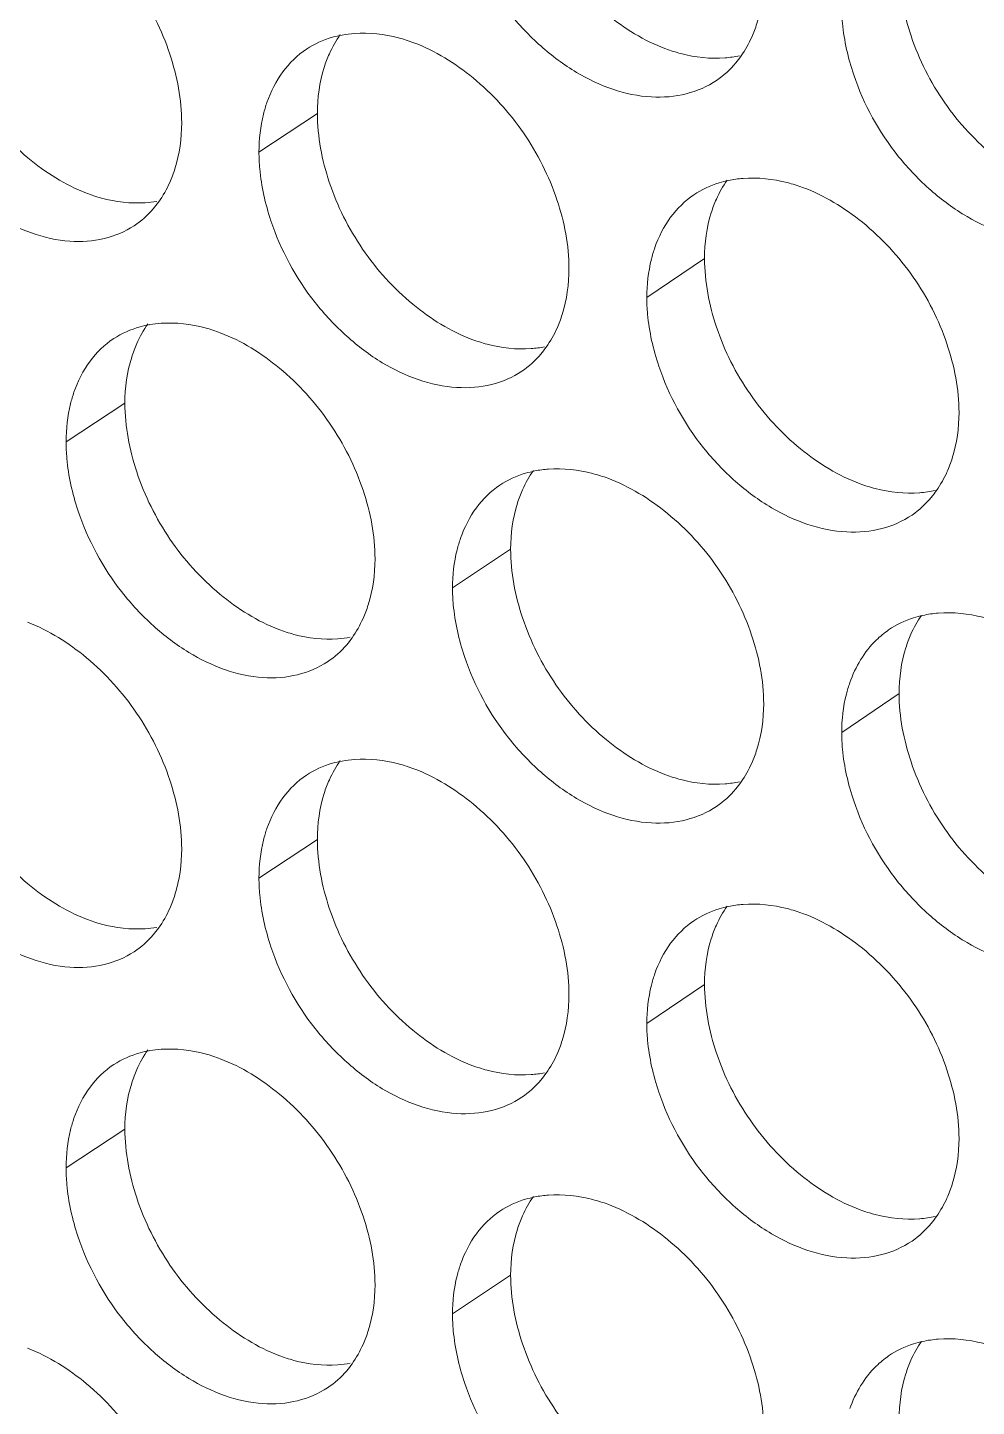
# Model space of a CAD drawing. Header units: millimetres. Extents: x 1177 to 4147, y 93 to 2194.
# Drawn here: x 2637.78 to 2648.07, y 774.81 to 789.77 of the extents above; entities that cross this region are included whole.
import ezdxf

# ---------------------------------------------------------------- set-up
doc = ezdxf.new("R2010")
doc.units = ezdxf.units.MM
doc.header["$LTSCALE"] = 0.1
doc.layers.get('0').update_dxf_attribs({"lineweight": 13})
doc.layers.add('标注', color=251, linetype='Continuous', lineweight=9)

# ---------------------------------------------------------------- blocks, each defined once
blk = doc.blocks.new('02')
at = {"layer": '标注'}
for p, q in [((4541.875, 718.181), (4540.97, 717.583)), ((4541.875, 718.181), (4540.97, 717.583)), ((4547.872, 715.933), (4546.977, 715.331)), ((4547.872, 715.933), (4546.977, 715.331)), ((4538.893, 713.691), (4537.982, 713.095)), ((4544.868, 711.429), (4543.968, 710.829)), ((4550.886, 709.194), (4549.997, 708.59)), ((4541.875, 706.931), (4540.97, 706.333)), ((4547.872, 704.683), (4546.977, 704.081)), ((4538.893, 702.441), (4537.982, 701.845)), ((4544.868, 700.179), (4543.968, 699.579))]:
    blk.add_line(p, q, dxfattribs=at)
for centre, radius, start, end in [((4542.574, 717.683), 1.743, 94.0754, 100.4818), ((4542.574, 717.683), 1.743, 94.0754, 100.4818), ((4548.059, 720.784), 1.746, 274.2779, 281.7562), ((4548.6, 715.421), 1.76, 94.3009, 101.6849), ((4548.6, 715.421), 1.76, 94.3009, 101.6849), ((4539.089, 718.516), 1.722, 273.9384, 279.9366), ((4539.089, 718.516), 1.722, 273.9384, 279.9366), ((4539.577, 713.199), 1.735, 93.9617, 99.8775), ((4545.059, 716.271), 1.738, 274.1654, 281.1515), ((4545.059, 716.271), 1.738, 274.1654, 281.1515), ((4545.582, 710.923), 1.752, 94.1885, 101.0843), ((4551.07, 714.054), 1.755, 274.3898, 282.359), ((4551.07, 714.054), 1.755, 274.3898, 282.359), ((4551.629, 708.676), 1.768, 94.4127, 102.2837), ((4542.068, 711.765), 1.73, 274.0522, 280.545), ((4542.574, 706.433), 1.743, 94.0754, 100.4818), ((4548.059, 709.534), 1.746, 274.2779, 281.7562), ((4548.6, 704.171), 1.76, 94.3009, 101.6849), ((4539.089, 707.266), 1.722, 273.9384, 279.9366), ((4539.577, 701.949), 1.735, 93.9617, 99.8775), ((4545.059, 705.021), 1.738, 274.1654, 281.1515), ((4545.582, 699.673), 1.752, 94.1885, 101.0843), ((4551.07, 702.804), 1.755, 274.3898, 282.359), ((4551.629, 697.426), 1.768, 94.4127, 102.2837), ((4542.068, 700.515), 1.73, 274.0522, 280.545)]:
    blk.add_arc(centre, radius, start, end, dxfattribs=at)
for points, knots in [([(4544.868, 722.679), (4544.868, 722.319), (4545.014, 721.572), (4545.526, 720.549), (4546.294, 719.706), (4546.937, 719.307), (4547.27, 719.183)], [0, 0, 0, 0, 0.241933, 0.501777, 0.760722, 1, 1, 1, 1]), ([(4539.773, 718.037), (4539.773, 718.397), (4539.628, 719.145), (4539.118, 720.169), (4538.355, 721.016), (4537.717, 721.42), (4537.385, 721.547)], [0, 0, 0, 0, 0.242103, 0.502254, 0.761298, 1, 1, 1, 1]), ([(4539.773, 718.037), (4539.773, 718.397), (4539.628, 719.145), (4539.118, 720.169), (4538.355, 721.016), (4537.717, 721.42), (4537.385, 721.547)], [0, 0, 0, 0, 0.242103, 0.502254, 0.761298, 1, 1, 1, 1]), ([(4544.154, 721.015), (4544.306, 720.56), (4544.659, 719.911), (4545.315, 719.219), (4546.016, 718.691), (4546.82, 718.394), (4547.586, 718.456), (4547.916, 718.599), (4548.058, 718.694)], [0, 0, 0, 0, 0.281084, 0.421471, 0.556119, 0.794437, 0.900161, 1, 1, 1, 1]), ([(4535.921, 720.458), (4535.921, 720.098), (4536.065, 719.35), (4536.572, 718.325), (4537.331, 717.477), (4537.967, 717.073), (4538.298, 716.946)], [0, 0, 0, 0, 0.242407, 0.502714, 0.761597, 1, 1, 1, 1]), ([(4535.921, 720.458), (4535.921, 720.098), (4536.065, 719.35), (4536.572, 718.325), (4537.331, 717.477), (4537.967, 717.073), (4538.298, 716.946)], [0, 0, 0, 0, 0.242407, 0.502714, 0.761597, 1, 1, 1, 1]), ([(4548.603, 719.365), (4548.634, 719.433), (4548.745, 719.728), (4548.788, 720.046), (4548.788, 720.285)], [0, 0, 0, 0, 0.237722, 1, 1, 1, 1]), ([(4550.886, 720.444), (4550.886, 720.085), (4551.032, 719.338), (4551.549, 718.317), (4552.323, 717.478), (4552.969, 717.082), (4553.305, 716.96)], [0, 0, 0, 0, 0.241622, 0.501159, 0.760144, 1, 1, 1, 1]), ([(4549.997, 719.84), (4549.997, 719.753), (4550.015, 719.393), (4550.096, 719.037), (4550.184, 718.778)], [0, 0, 0, 0, 0.239751, 1, 1, 1, 1]), ([(4543.368, 719.277), (4543.291, 719.306), (4542.995, 719.401), (4542.678, 719.438), (4542.45, 719.422)], [0, 0, 0, 0, 0.264388, 1, 1, 1, 1]), ([(4543.368, 719.277), (4543.291, 719.306), (4542.995, 719.401), (4542.678, 719.438), (4542.45, 719.422)], [0, 0, 0, 0, 0.264388, 1, 1, 1, 1]), ([(4542.257, 719.397), (4542.207, 719.388), (4542.013, 719.343), (4541.828, 719.26), (4541.705, 719.178)], [0, 0, 0, 0, 0.255672, 1, 1, 1, 1]), ([(4542.257, 719.397), (4542.207, 719.388), (4542.013, 719.343), (4541.828, 719.26), (4541.705, 719.178)], [0, 0, 0, 0, 0.255672, 1, 1, 1, 1]), ([(4545.772, 715.779), (4545.772, 716.139), (4545.626, 716.886), (4545.112, 717.908), (4544.343, 718.751), (4543.701, 719.152), (4543.368, 719.277)], [0, 0, 0, 0, 0.241786, 0.501627, 0.760712, 1, 1, 1, 1]), ([(4545.772, 715.779), (4545.772, 716.139), (4545.626, 716.886), (4545.112, 717.908), (4544.343, 718.751), (4543.701, 719.152), (4543.368, 719.277)], [0, 0, 0, 0, 0.241786, 0.501627, 0.760712, 1, 1, 1, 1]), ([(4541.705, 719.178), (4541.564, 719.085), (4541.31, 718.836), (4541.152, 718.521), (4541.093, 718.352)], [0, 0, 0, 0, 0.485181, 1, 1, 1, 1]), ([(4541.705, 719.178), (4541.564, 719.085), (4541.31, 718.836), (4541.152, 718.521), (4541.093, 718.352)], [0, 0, 0, 0, 0.485181, 1, 1, 1, 1]), ([(4542.06, 719.106), (4542.029, 719.037), (4541.918, 718.742), (4541.875, 718.422), (4541.875, 718.181)], [0, 0, 0, 0, 0.237286, 1, 1, 1, 1]), ([(4542.06, 719.106), (4542.029, 719.037), (4541.918, 718.742), (4541.875, 718.422), (4541.875, 718.181)], [0, 0, 0, 0, 0.237286, 1, 1, 1, 1]), ([(4547.27, 719.183), (4547.347, 719.155), (4547.644, 719.06), (4547.961, 719.025), (4548.189, 719.042)], [0, 0, 0, 0, 0.264022, 1, 1, 1, 1]), ([(4548.058, 718.694), (4548.169, 718.769), (4548.303, 718.892), (4548.412, 719.035), (4548.438, 719.072)], [0, 0, 0, 0, 0.745468, 1, 1, 1, 1]), ([(4535.188, 718.8), (4535.338, 718.346), (4535.684, 717.698), (4536.329, 717.002), (4537.019, 716.47), (4537.809, 716.163), (4538.567, 716.213), (4538.895, 716.349), (4539.035, 716.441)], [0, 0, 0, 0, 0.282242, 0.422968, 0.557759, 0.795664, 0.900828, 1, 1, 1, 1]), ([(4535.188, 718.8), (4535.338, 718.346), (4535.684, 717.698), (4536.329, 717.002), (4537.019, 716.47), (4537.809, 716.163), (4538.567, 716.213), (4538.895, 716.349), (4539.035, 716.441)], [0, 0, 0, 0, 0.282242, 0.422968, 0.557759, 0.795664, 0.900828, 1, 1, 1, 1]), ([(4550.184, 718.778), (4550.338, 718.322), (4550.695, 717.672), (4551.358, 716.982), (4552.068, 716.457), (4552.881, 716.167), (4553.652, 716.238), (4553.984, 716.384), (4554.126, 716.482)], [0, 0, 0, 0, 0.280322, 0.420487, 0.555043, 0.793636, 0.899726, 1, 1, 1, 1]), ([(4541.093, 718.352), (4541.073, 718.293), (4540.999, 718.044), (4540.97, 717.781), (4540.97, 717.583)], [0, 0, 0, 0, 0.239402, 1, 1, 1, 1]), ([(4541.093, 718.352), (4541.073, 718.293), (4540.999, 718.044), (4540.97, 717.781), (4540.97, 717.583)], [0, 0, 0, 0, 0.239402, 1, 1, 1, 1]), ([(4541.875, 718.181), (4541.875, 717.822), (4542.02, 717.074), (4542.531, 716.051), (4543.296, 715.206), (4543.936, 714.805), (4544.269, 714.68)], [0, 0, 0, 0, 0.24209, 0.502088, 0.761013, 1, 1, 1, 1]), ([(4541.875, 718.181), (4541.875, 717.822), (4542.02, 717.074), (4542.531, 716.051), (4543.296, 715.206), (4543.936, 714.805), (4544.269, 714.68)], [0, 0, 0, 0, 0.24209, 0.502088, 0.761013, 1, 1, 1, 1]), ([(4539.589, 717.114), (4539.619, 717.182), (4539.73, 717.478), (4539.773, 717.797), (4539.773, 718.037)], [0, 0, 0, 0, 0.23723, 1, 1, 1, 1]), ([(4539.589, 717.114), (4539.619, 717.182), (4539.73, 717.478), (4539.773, 717.797), (4539.773, 718.037)], [0, 0, 0, 0, 0.23723, 1, 1, 1, 1]), ([(4540.97, 717.583), (4540.97, 717.497), (4540.987, 717.136), (4541.068, 716.78), (4541.154, 716.52)], [0, 0, 0, 0, 0.239627, 1, 1, 1, 1]), ([(4540.97, 717.583), (4540.97, 717.497), (4540.987, 717.136), (4541.068, 716.78), (4541.154, 716.52)], [0, 0, 0, 0, 0.239627, 1, 1, 1, 1]), ([(4548.244, 717.144), (4548.195, 717.134), (4548.007, 717.086), (4547.827, 717.003), (4547.707, 716.922)], [0, 0, 0, 0, 0.255291, 1, 1, 1, 1]), ([(4548.244, 717.144), (4548.195, 717.134), (4548.007, 717.086), (4547.827, 717.003), (4547.707, 716.922)], [0, 0, 0, 0, 0.255291, 1, 1, 1, 1]), ([(4549.392, 717.036), (4549.315, 717.064), (4549.017, 717.158), (4548.698, 717.193), (4548.468, 717.176)], [0, 0, 0, 0, 0.264101, 1, 1, 1, 1]), ([(4549.392, 717.036), (4549.315, 717.064), (4549.017, 717.158), (4548.698, 717.193), (4548.468, 717.176)], [0, 0, 0, 0, 0.264101, 1, 1, 1, 1]), ([(4538.298, 716.946), (4538.374, 716.917), (4538.667, 716.82), (4538.981, 716.783), (4539.207, 716.798)], [0, 0, 0, 0, 0.264454, 1, 1, 1, 1]), ([(4538.298, 716.946), (4538.374, 716.917), (4538.667, 716.82), (4538.981, 716.783), (4539.207, 716.798)], [0, 0, 0, 0, 0.264454, 1, 1, 1, 1]), ([(4547.707, 716.922), (4547.569, 716.828), (4547.318, 716.581), (4547.161, 716.269), (4547.102, 716.102)], [0, 0, 0, 0, 0.485902, 1, 1, 1, 1]), ([(4547.707, 716.922), (4547.569, 716.828), (4547.318, 716.581), (4547.161, 716.269), (4547.102, 716.102)], [0, 0, 0, 0, 0.485902, 1, 1, 1, 1]), ([(4548.055, 716.853), (4548.025, 716.784), (4547.914, 716.49), (4547.872, 716.172), (4547.872, 715.933)], [0, 0, 0, 0, 0.23765, 1, 1, 1, 1]), ([(4548.055, 716.853), (4548.025, 716.784), (4547.914, 716.49), (4547.872, 716.172), (4547.872, 715.933)], [0, 0, 0, 0, 0.23765, 1, 1, 1, 1]), ([(4551.814, 713.549), (4551.814, 713.908), (4551.667, 714.655), (4551.148, 715.676), (4550.374, 716.515), (4549.727, 716.912), (4549.392, 717.036)], [0, 0, 0, 0, 0.241473, 0.501006, 0.760131, 1, 1, 1, 1]), ([(4551.814, 713.549), (4551.814, 713.908), (4551.667, 714.655), (4551.148, 715.676), (4550.374, 716.515), (4549.727, 716.912), (4549.392, 717.036)], [0, 0, 0, 0, 0.241473, 0.501006, 0.760131, 1, 1, 1, 1]), ([(4539.035, 716.441), (4539.145, 716.513), (4539.279, 716.633), (4539.388, 716.772), (4539.415, 716.809)], [0, 0, 0, 0, 0.745335, 1, 1, 1, 1]), ([(4539.035, 716.441), (4539.145, 716.513), (4539.279, 716.633), (4539.388, 716.772), (4539.415, 716.809)], [0, 0, 0, 0, 0.745335, 1, 1, 1, 1]), ([(4541.154, 716.52), (4541.306, 716.065), (4541.657, 715.417), (4542.309, 714.723), (4543.006, 714.193), (4543.806, 713.893), (4544.569, 713.952), (4544.899, 714.092), (4545.04, 714.186)], [0, 0, 0, 0, 0.281468, 0.421967, 0.556662, 0.794843, 0.900382, 1, 1, 1, 1]), ([(4541.154, 716.52), (4541.306, 716.065), (4541.657, 715.417), (4542.309, 714.723), (4543.006, 714.193), (4543.806, 713.893), (4544.569, 713.952), (4544.899, 714.092), (4545.04, 714.186)], [0, 0, 0, 0, 0.281468, 0.421967, 0.556662, 0.794843, 0.900382, 1, 1, 1, 1]), ([(4547.102, 716.102), (4547.082, 716.043), (4547.007, 715.792), (4546.977, 715.529), (4546.977, 715.331)], [0, 0, 0, 0, 0.2396, 1, 1, 1, 1]), ([(4547.102, 716.102), (4547.082, 716.043), (4547.007, 715.792), (4546.977, 715.529), (4546.977, 715.331)], [0, 0, 0, 0, 0.2396, 1, 1, 1, 1]), ([(4545.587, 714.856), (4545.618, 714.924), (4545.729, 715.219), (4545.772, 715.539), (4545.772, 715.779)], [0, 0, 0, 0, 0.237534, 1, 1, 1, 1]), ([(4545.587, 714.856), (4545.618, 714.924), (4545.729, 715.219), (4545.772, 715.539), (4545.772, 715.779)], [0, 0, 0, 0, 0.237534, 1, 1, 1, 1]), ([(4547.872, 715.933), (4547.872, 715.573), (4548.018, 714.826), (4548.532, 713.805), (4549.303, 712.964), (4549.948, 712.566), (4550.282, 712.443)], [0, 0, 0, 0, 0.241777, 0.501467, 0.760433, 1, 1, 1, 1]), ([(4547.872, 715.933), (4547.872, 715.573), (4548.018, 714.826), (4548.532, 713.805), (4549.303, 712.964), (4549.948, 712.566), (4550.282, 712.443)], [0, 0, 0, 0, 0.241777, 0.501467, 0.760433, 1, 1, 1, 1]), ([(4546.977, 715.331), (4546.977, 715.244), (4546.995, 714.884), (4547.076, 714.528), (4547.163, 714.268)], [0, 0, 0, 0, 0.23971, 1, 1, 1, 1]), ([(4546.977, 715.331), (4546.977, 715.244), (4546.995, 714.884), (4547.076, 714.528), (4547.163, 714.268)], [0, 0, 0, 0, 0.23971, 1, 1, 1, 1]), ([(4540.371, 714.783), (4540.295, 714.812), (4540, 714.908), (4539.684, 714.946), (4539.457, 714.93)], [0, 0, 0, 0, 0.264534, 1, 1, 1, 1]), ([(4539.279, 714.909), (4539.229, 714.9), (4539.032, 714.856), (4538.844, 714.774), (4538.719, 714.692)], [0, 0, 0, 0, 0.255872, 1, 1, 1, 1]), ([(4542.768, 711.28), (4542.768, 711.64), (4542.622, 712.387), (4542.109, 713.41), (4541.344, 714.255), (4540.704, 714.657), (4540.371, 714.783)], [0, 0, 0, 0, 0.241944, 0.50194, 0.761004, 1, 1, 1, 1]), ([(4538.719, 714.692), (4538.578, 714.599), (4538.322, 714.35), (4538.163, 714.033), (4538.104, 713.863)], [0, 0, 0, 0, 0.48481, 1, 1, 1, 1]), ([(4539.077, 714.615), (4539.047, 714.547), (4538.936, 714.251), (4538.893, 713.932), (4538.893, 713.691)], [0, 0, 0, 0, 0.237139, 1, 1, 1, 1]), ([(4544.269, 714.68), (4544.346, 714.652), (4544.641, 714.557), (4544.957, 714.52), (4545.185, 714.537)], [0, 0, 0, 0, 0.264165, 1, 1, 1, 1]), ([(4544.269, 714.68), (4544.346, 714.652), (4544.641, 714.557), (4544.957, 714.52), (4545.185, 714.537)], [0, 0, 0, 0, 0.264165, 1, 1, 1, 1]), ([(4545.04, 714.186), (4545.15, 714.26), (4545.285, 714.382), (4545.394, 714.523), (4545.42, 714.56)], [0, 0, 0, 0, 0.745425, 1, 1, 1, 1]), ([(4545.04, 714.186), (4545.15, 714.26), (4545.285, 714.382), (4545.394, 714.523), (4545.42, 714.56)], [0, 0, 0, 0, 0.745425, 1, 1, 1, 1]), ([(4547.163, 714.268), (4547.317, 713.812), (4547.672, 713.163), (4548.331, 712.472), (4549.037, 711.945), (4549.845, 711.652), (4550.614, 711.718), (4550.945, 711.863), (4551.087, 711.959)], [0, 0, 0, 0, 0.280702, 0.420977, 0.555579, 0.794035, 0.899943, 1, 1, 1, 1]), ([(4547.163, 714.268), (4547.317, 713.812), (4547.672, 713.163), (4548.331, 712.472), (4549.037, 711.945), (4549.845, 711.652), (4550.614, 711.718), (4550.945, 711.863), (4551.087, 711.959)], [0, 0, 0, 0, 0.280702, 0.420977, 0.555579, 0.794035, 0.899943, 1, 1, 1, 1]), ([(4538.104, 713.863), (4538.084, 713.804), (4538.01, 713.555), (4537.982, 713.293), (4537.982, 713.095)], [0, 0, 0, 0, 0.239305, 1, 1, 1, 1]), ([(4538.893, 713.691), (4538.893, 713.331), (4539.037, 712.584), (4539.546, 711.559), (4540.308, 710.713), (4540.946, 710.311), (4541.278, 710.185)], [0, 0, 0, 0, 0.242248, 0.5024, 0.761305, 1, 1, 1, 1]), ([(4551.63, 712.631), (4551.661, 712.699), (4551.771, 712.993), (4551.814, 713.31), (4551.814, 713.549)], [0, 0, 0, 0, 0.237909, 1, 1, 1, 1]), ([(4551.63, 712.631), (4551.661, 712.699), (4551.771, 712.993), (4551.814, 713.31), (4551.814, 713.549)], [0, 0, 0, 0, 0.237909, 1, 1, 1, 1]), ([(4537.982, 713.095), (4537.982, 713.009), (4537.999, 712.648), (4538.079, 712.292), (4538.166, 712.032)], [0, 0, 0, 0, 0.239586, 1, 1, 1, 1]), ([(4545.245, 712.642), (4545.196, 712.632), (4545.005, 712.586), (4544.822, 712.503), (4544.701, 712.421)], [0, 0, 0, 0, 0.255479, 1, 1, 1, 1]), ([(4546.375, 712.528), (4546.298, 712.556), (4546, 712.651), (4545.683, 712.687), (4545.454, 712.67)], [0, 0, 0, 0, 0.264244, 1, 1, 1, 1]), ([(4544.701, 712.421), (4544.561, 712.328), (4544.309, 712.08), (4544.151, 711.766), (4544.092, 711.598)], [0, 0, 0, 0, 0.485545, 1, 1, 1, 1]), ([(4548.788, 709.035), (4548.788, 709.395), (4548.641, 710.142), (4548.125, 711.164), (4547.353, 712.005), (4546.709, 712.403), (4546.375, 712.528)], [0, 0, 0, 0, 0.241629, 0.501316, 0.760421, 1, 1, 1, 1]), ([(4550.282, 712.443), (4550.359, 712.415), (4550.657, 712.321), (4550.975, 712.286), (4551.205, 712.304)], [0, 0, 0, 0, 0.263881, 1, 1, 1, 1]), ([(4550.282, 712.443), (4550.359, 712.415), (4550.657, 712.321), (4550.975, 712.286), (4551.205, 712.304)], [0, 0, 0, 0, 0.263881, 1, 1, 1, 1]), ([(4545.053, 712.351), (4545.022, 712.283), (4544.911, 711.988), (4544.868, 711.669), (4544.868, 711.429)], [0, 0, 0, 0, 0.237462, 1, 1, 1, 1]), ([(4551.087, 711.959), (4551.198, 712.035), (4551.332, 712.16), (4551.441, 712.303), (4551.467, 712.341)], [0, 0, 0, 0, 0.745511, 1, 1, 1, 1]), ([(4551.087, 711.959), (4551.198, 712.035), (4551.332, 712.16), (4551.441, 712.303), (4551.467, 712.341)], [0, 0, 0, 0, 0.745511, 1, 1, 1, 1]), ([(4538.166, 712.032), (4538.317, 711.577), (4538.665, 710.929), (4539.314, 710.234), (4540.007, 709.703), (4540.802, 709.4), (4541.563, 709.454), (4541.891, 709.592), (4542.032, 709.685)], [0, 0, 0, 0, 0.281854, 0.422466, 0.557209, 0.795252, 0.900604, 1, 1, 1, 1]), ([(4544.092, 711.598), (4544.072, 711.539), (4543.997, 711.289), (4543.968, 711.027), (4543.968, 710.829)], [0, 0, 0, 0, 0.239501, 1, 1, 1, 1]), ([(4544.868, 711.429), (4544.868, 711.069), (4545.014, 710.322), (4545.526, 709.299), (4546.294, 708.456), (4546.937, 708.057), (4547.27, 707.933)], [0, 0, 0, 0, 0.241933, 0.501777, 0.760722, 1, 1, 1, 1]), ([(4542.582, 710.356), (4542.613, 710.424), (4542.725, 710.72), (4542.768, 711.039), (4542.768, 711.28)], [0, 0, 0, 0, 0.237376, 1, 1, 1, 1]), ([(4543.968, 710.829), (4543.968, 710.742), (4543.986, 710.382), (4544.066, 710.025), (4544.154, 709.765)], [0, 0, 0, 0, 0.239668, 1, 1, 1, 1]), ([(4552.42, 710.3), (4552.343, 710.329), (4552.043, 710.422), (4551.724, 710.457), (4551.493, 710.438)], [0, 0, 0, 0, 0.26396, 1, 1, 1, 1]), ([(4539.773, 706.787), (4539.773, 707.147), (4539.628, 707.895), (4539.118, 708.919), (4538.355, 709.766), (4537.717, 710.17), (4537.385, 710.297)], [0, 0, 0, 0, 0.242103, 0.502254, 0.761298, 1, 1, 1, 1]), ([(4551.253, 710.403), (4551.205, 710.393), (4551.02, 710.344), (4550.843, 710.26), (4550.724, 710.179)], [0, 0, 0, 0, 0.255107, 1, 1, 1, 1]), ([(4541.278, 710.185), (4541.354, 710.156), (4541.649, 710.06), (4541.964, 710.023), (4542.191, 710.039)], [0, 0, 0, 0, 0.264309, 1, 1, 1, 1]), ([(4542.032, 709.685), (4542.142, 709.758), (4542.277, 709.879), (4542.386, 710.019), (4542.412, 710.056)], [0, 0, 0, 0, 0.74538, 1, 1, 1, 1]), ([(4550.724, 710.179), (4550.656, 710.132), (4550.391, 709.915), (4550.209, 709.606), (4550.123, 709.362)], [0, 0, 0, 0, 0.242752, 1, 1, 1, 1]), ([(4551.068, 710.111), (4551.038, 710.043), (4550.928, 709.749), (4550.886, 709.433), (4550.886, 709.194)], [0, 0, 0, 0, 0.237837, 1, 1, 1, 1]), ([(4544.154, 709.765), (4544.306, 709.31), (4544.659, 708.661), (4545.315, 707.969), (4546.016, 707.441), (4546.82, 707.144), (4547.586, 707.206), (4547.916, 707.349), (4548.058, 707.444)], [0, 0, 0, 0, 0.281084, 0.421471, 0.556119, 0.794437, 0.900161, 1, 1, 1, 1]), ([(4535.921, 709.208), (4535.921, 708.848), (4536.065, 708.1), (4536.572, 707.075), (4537.331, 706.227), (4537.967, 705.823), (4538.298, 705.696)], [0, 0, 0, 0, 0.242407, 0.502714, 0.761597, 1, 1, 1, 1]), ([(4550.123, 709.362), (4550.102, 709.303), (4550.027, 709.052), (4549.997, 708.789), (4549.997, 708.59)], [0, 0, 0, 0, 0.2397, 1, 1, 1, 1]), ([(4550.886, 709.194), (4550.886, 708.835), (4551.032, 708.088), (4551.549, 707.067), (4552.323, 706.228), (4552.969, 705.832), (4553.305, 705.71)], [0, 0, 0, 0, 0.241622, 0.501159, 0.760144, 1, 1, 1, 1]), ([(4548.603, 708.115), (4548.634, 708.183), (4548.745, 708.478), (4548.788, 708.796), (4548.788, 709.035)], [0, 0, 0, 0, 0.237722, 1, 1, 1, 1]), ([(4549.997, 708.59), (4549.997, 708.503), (4550.015, 708.143), (4550.096, 707.787), (4550.184, 707.528)], [0, 0, 0, 0, 0.239751, 1, 1, 1, 1]), ([(4542.257, 708.147), (4542.207, 708.138), (4542.013, 708.093), (4541.828, 708.01), (4541.705, 707.928)], [0, 0, 0, 0, 0.255672, 1, 1, 1, 1]), ([(4543.368, 708.027), (4543.291, 708.056), (4542.995, 708.151), (4542.678, 708.188), (4542.45, 708.172)], [0, 0, 0, 0, 0.264388, 1, 1, 1, 1]), ([(4541.705, 707.928), (4541.564, 707.835), (4541.31, 707.586), (4541.152, 707.271), (4541.093, 707.102)], [0, 0, 0, 0, 0.485181, 1, 1, 1, 1]), ([(4545.772, 704.529), (4545.772, 704.889), (4545.626, 705.636), (4545.112, 706.658), (4544.343, 707.501), (4543.701, 707.902), (4543.368, 708.027)], [0, 0, 0, 0, 0.241786, 0.501627, 0.760712, 1, 1, 1, 1]), ([(4547.27, 707.933), (4547.347, 707.905), (4547.644, 707.81), (4547.961, 707.775), (4548.189, 707.792)], [0, 0, 0, 0, 0.264022, 1, 1, 1, 1]), ([(4542.06, 707.856), (4542.029, 707.787), (4541.918, 707.492), (4541.875, 707.172), (4541.875, 706.931)], [0, 0, 0, 0, 0.237286, 1, 1, 1, 1]), ([(4548.058, 707.444), (4548.169, 707.519), (4548.303, 707.642), (4548.412, 707.785), (4548.438, 707.822)], [0, 0, 0, 0, 0.745468, 1, 1, 1, 1]), ([(4535.188, 707.55), (4535.338, 707.096), (4535.684, 706.448), (4536.329, 705.752), (4537.019, 705.22), (4537.809, 704.913), (4538.567, 704.963), (4538.895, 705.099), (4539.035, 705.191)], [0, 0, 0, 0, 0.282242, 0.422968, 0.557759, 0.795664, 0.900828, 1, 1, 1, 1]), ([(4550.184, 707.528), (4550.338, 707.072), (4550.695, 706.422), (4551.358, 705.732), (4552.068, 705.207), (4552.881, 704.917), (4553.652, 704.988), (4553.984, 705.134), (4554.126, 705.232)], [0, 0, 0, 0, 0.280322, 0.420487, 0.555043, 0.793636, 0.899726, 1, 1, 1, 1]), ([(4541.093, 707.102), (4541.073, 707.043), (4540.999, 706.794), (4540.97, 706.531), (4540.97, 706.333)], [0, 0, 0, 0, 0.239402, 1, 1, 1, 1]), ([(4541.875, 706.931), (4541.875, 706.572), (4542.02, 705.824), (4542.531, 704.801), (4543.296, 703.956), (4543.936, 703.555), (4544.269, 703.43)], [0, 0, 0, 0, 0.24209, 0.502088, 0.761013, 1, 1, 1, 1]), ([(4539.589, 705.864), (4539.619, 705.932), (4539.73, 706.228), (4539.773, 706.547), (4539.773, 706.787)], [0, 0, 0, 0, 0.23723, 1, 1, 1, 1]), ([(4540.97, 706.333), (4540.97, 706.247), (4540.987, 705.886), (4541.068, 705.53), (4541.154, 705.27)], [0, 0, 0, 0, 0.239627, 1, 1, 1, 1]), ([(4548.244, 705.894), (4548.195, 705.884), (4548.007, 705.836), (4547.827, 705.753), (4547.707, 705.672)], [0, 0, 0, 0, 0.255291, 1, 1, 1, 1]), ([(4549.392, 705.786), (4549.315, 705.814), (4549.017, 705.908), (4548.698, 705.943), (4548.468, 705.926)], [0, 0, 0, 0, 0.264101, 1, 1, 1, 1]), ([(4551.814, 702.299), (4551.814, 702.658), (4551.667, 703.405), (4551.148, 704.426), (4550.374, 705.265), (4549.727, 705.662), (4549.392, 705.786)], [0, 0, 0, 0, 0.241473, 0.501006, 0.760131, 1, 1, 1, 1]), ([(4538.298, 705.696), (4538.374, 705.667), (4538.667, 705.57), (4538.981, 705.533), (4539.207, 705.548)], [0, 0, 0, 0, 0.264454, 1, 1, 1, 1]), ([(4539.035, 705.191), (4539.145, 705.263), (4539.279, 705.383), (4539.388, 705.522), (4539.415, 705.559)], [0, 0, 0, 0, 0.745335, 1, 1, 1, 1]), ([(4547.707, 705.672), (4547.569, 705.578), (4547.318, 705.331), (4547.161, 705.019), (4547.102, 704.852)], [0, 0, 0, 0, 0.485902, 1, 1, 1, 1]), ([(4548.055, 705.603), (4548.025, 705.534), (4547.914, 705.24), (4547.872, 704.922), (4547.872, 704.683)], [0, 0, 0, 0, 0.23765, 1, 1, 1, 1]), ([(4541.154, 705.27), (4541.306, 704.815), (4541.657, 704.167), (4542.309, 703.473), (4543.006, 702.943), (4543.806, 702.643), (4544.569, 702.702), (4544.899, 702.842), (4545.04, 702.936)], [0, 0, 0, 0, 0.281468, 0.421967, 0.556662, 0.794843, 0.900382, 1, 1, 1, 1]), ([(4547.102, 704.852), (4547.082, 704.793), (4547.007, 704.542), (4546.977, 704.279), (4546.977, 704.081)], [0, 0, 0, 0, 0.2396, 1, 1, 1, 1]), ([(4547.872, 704.683), (4547.872, 704.323), (4548.018, 703.576), (4548.532, 702.555), (4549.303, 701.714), (4549.948, 701.316), (4550.282, 701.193)], [0, 0, 0, 0, 0.241777, 0.501467, 0.760433, 1, 1, 1, 1]), ([(4545.587, 703.606), (4545.618, 703.674), (4545.729, 703.969), (4545.772, 704.289), (4545.772, 704.529)], [0, 0, 0, 0, 0.237534, 1, 1, 1, 1]), ([(4546.977, 704.081), (4546.977, 703.994), (4546.995, 703.634), (4547.076, 703.278), (4547.163, 703.018)], [0, 0, 0, 0, 0.23971, 1, 1, 1, 1]), ([(4539.279, 703.659), (4539.229, 703.65), (4539.032, 703.606), (4538.844, 703.524), (4538.719, 703.442)], [0, 0, 0, 0, 0.255872, 1, 1, 1, 1]), ([(4540.371, 703.533), (4540.295, 703.562), (4540, 703.658), (4539.684, 703.696), (4539.457, 703.68)], [0, 0, 0, 0, 0.264534, 1, 1, 1, 1]), ([(4538.719, 703.442), (4538.578, 703.349), (4538.322, 703.1), (4538.163, 702.783), (4538.104, 702.613)], [0, 0, 0, 0, 0.48481, 1, 1, 1, 1]), ([(4542.768, 700.03), (4542.768, 700.39), (4542.622, 701.137), (4542.109, 702.16), (4541.344, 703.005), (4540.704, 703.407), (4540.371, 703.533)], [0, 0, 0, 0, 0.241944, 0.50194, 0.761004, 1, 1, 1, 1]), ([(4544.269, 703.43), (4544.346, 703.402), (4544.641, 703.307), (4544.957, 703.27), (4545.185, 703.287)], [0, 0, 0, 0, 0.264165, 1, 1, 1, 1]), ([(4539.077, 703.365), (4539.047, 703.297), (4538.936, 703.001), (4538.893, 702.682), (4538.893, 702.441)], [0, 0, 0, 0, 0.237139, 1, 1, 1, 1]), ([(4545.04, 702.936), (4545.15, 703.01), (4545.285, 703.132), (4545.394, 703.273), (4545.42, 703.31)], [0, 0, 0, 0, 0.745425, 1, 1, 1, 1]), ([(4547.163, 703.018), (4547.317, 702.562), (4547.672, 701.913), (4548.331, 701.222), (4549.037, 700.695), (4549.845, 700.402), (4550.614, 700.468), (4550.945, 700.613), (4551.087, 700.709)], [0, 0, 0, 0, 0.280702, 0.420977, 0.555579, 0.794035, 0.899943, 1, 1, 1, 1]), ([(4538.104, 702.613), (4538.084, 702.554), (4538.01, 702.305), (4537.982, 702.043), (4537.982, 701.845)], [0, 0, 0, 0, 0.239305, 1, 1, 1, 1]), ([(4538.893, 702.441), (4538.893, 702.081), (4539.037, 701.334), (4539.546, 700.309), (4540.308, 699.463), (4540.946, 699.061), (4541.278, 698.935)], [0, 0, 0, 0, 0.242248, 0.5024, 0.761305, 1, 1, 1, 1]), ([(4551.63, 701.381), (4551.661, 701.449), (4551.771, 701.743), (4551.814, 702.06), (4551.814, 702.299)], [0, 0, 0, 0, 0.237909, 1, 1, 1, 1]), ([(4537.982, 701.845), (4537.982, 701.759), (4537.999, 701.398), (4538.079, 701.042), (4538.166, 700.782)], [0, 0, 0, 0, 0.239586, 1, 1, 1, 1]), ([(4545.245, 701.392), (4545.196, 701.382), (4545.005, 701.336), (4544.822, 701.253), (4544.701, 701.171)], [0, 0, 0, 0, 0.255479, 1, 1, 1, 1]), ([(4546.375, 701.278), (4546.298, 701.306), (4546, 701.401), (4545.683, 701.437), (4545.454, 701.42)], [0, 0, 0, 0, 0.264244, 1, 1, 1, 1]), ([(4548.788, 697.785), (4548.788, 698.145), (4548.641, 698.892), (4548.125, 699.914), (4547.353, 700.755), (4546.709, 701.153), (4546.375, 701.278)], [0, 0, 0, 0, 0.241629, 0.501316, 0.760421, 1, 1, 1, 1]), ([(4544.701, 701.171), (4544.561, 701.078), (4544.309, 700.83), (4544.151, 700.516), (4544.092, 700.348)], [0, 0, 0, 0, 0.485545, 1, 1, 1, 1]), ([(4545.053, 701.101), (4545.022, 701.033), (4544.911, 700.738), (4544.868, 700.419), (4544.868, 700.179)], [0, 0, 0, 0, 0.237462, 1, 1, 1, 1]), ([(4550.282, 701.193), (4550.359, 701.165), (4550.657, 701.071), (4550.975, 701.036), (4551.205, 701.054)], [0, 0, 0, 0, 0.263881, 1, 1, 1, 1]), ([(4551.087, 700.709), (4551.198, 700.785), (4551.332, 700.91), (4551.441, 701.053), (4551.467, 701.091)], [0, 0, 0, 0, 0.745511, 1, 1, 1, 1]), ([(4538.166, 700.782), (4538.317, 700.327), (4538.665, 699.679), (4539.314, 698.984), (4540.007, 698.453), (4540.802, 698.15), (4541.563, 698.204), (4541.891, 698.342), (4542.032, 698.435)], [0, 0, 0, 0, 0.281854, 0.422466, 0.557209, 0.795252, 0.900604, 1, 1, 1, 1]), ([(4544.092, 700.348), (4544.072, 700.289), (4543.997, 700.039), (4543.968, 699.777), (4543.968, 699.579)], [0, 0, 0, 0, 0.239501, 1, 1, 1, 1]), ([(4544.868, 700.179), (4544.868, 699.819), (4545.014, 699.072), (4545.526, 698.049), (4546.294, 697.206), (4546.937, 696.807), (4547.27, 696.683)], [0, 0, 0, 0, 0.241933, 0.501777, 0.760722, 1, 1, 1, 1]), ([(4542.582, 699.106), (4542.613, 699.174), (4542.725, 699.47), (4542.768, 699.789), (4542.768, 700.03)], [0, 0, 0, 0, 0.237376, 1, 1, 1, 1]), ([(4543.968, 699.579), (4543.968, 699.492), (4543.986, 699.132), (4544.066, 698.775), (4544.154, 698.515)], [0, 0, 0, 0, 0.239668, 1, 1, 1, 1]), ([(4551.253, 699.153), (4551.205, 699.143), (4551.02, 699.094), (4550.843, 699.01), (4550.724, 698.929)], [0, 0, 0, 0, 0.255107, 1, 1, 1, 1]), ([(4552.42, 699.05), (4552.343, 699.079), (4552.043, 699.172), (4551.724, 699.207), (4551.493, 699.188)], [0, 0, 0, 0, 0.26396, 1, 1, 1, 1]), ([(4539.773, 695.537), (4539.773, 695.897), (4539.628, 696.645), (4539.118, 697.669), (4538.355, 698.516), (4537.717, 698.92), (4537.385, 699.047)], [0, 0, 0, 0, 0.242103, 0.502254, 0.761298, 1, 1, 1, 1]), ([(4539.773, 695.537), (4539.773, 695.897), (4539.628, 696.645), (4539.118, 697.669), (4538.355, 698.516), (4537.717, 698.92), (4537.385, 699.047)], [0, 0, 0, 0, 0.242103, 0.502254, 0.761298, 1, 1, 1, 1]), ([(4541.278, 698.935), (4541.354, 698.906), (4541.649, 698.81), (4541.964, 698.773), (4542.191, 698.789)], [0, 0, 0, 0, 0.264309, 1, 1, 1, 1]), ([(4550.724, 698.929), (4550.656, 698.882), (4550.391, 698.665), (4550.209, 698.356), (4550.123, 698.112)], [0, 0, 0, 0, 0.242752, 1, 1, 1, 1]), ([(4542.032, 698.435), (4542.142, 698.508), (4542.277, 698.629), (4542.386, 698.769), (4542.412, 698.806)], [0, 0, 0, 0, 0.74538, 1, 1, 1, 1]), ([(4551.068, 698.861), (4551.038, 698.793), (4550.928, 698.499), (4550.886, 698.183), (4550.886, 697.944)], [0, 0, 0, 0, 0.237837, 1, 1, 1, 1]), ([(4544.154, 698.515), (4544.306, 698.06), (4544.659, 697.411), (4545.315, 696.719), (4546.016, 696.191), (4546.82, 695.894), (4547.586, 695.956), (4547.916, 696.099), (4548.058, 696.194)], [0, 0, 0, 0, 0.281084, 0.421471, 0.556119, 0.794437, 0.900161, 1, 1, 1, 1])]:
    blk.add_open_spline(points, degree=3, knots=knots, dxfattribs=at)
for points in [[(4542.23, 719.405), (4542.163, 719.312), (4542.107, 719.211), (4542.06, 719.106)], [(4542.23, 719.405), (4542.163, 719.312), (4542.107, 719.211), (4542.06, 719.106)], [(4548.438, 719.072), (4548.503, 719.164), (4548.558, 719.263), (4548.603, 719.365)], [(4539.415, 716.809), (4539.483, 716.904), (4539.541, 717.007), (4539.589, 717.114)], [(4539.415, 716.809), (4539.483, 716.904), (4539.541, 717.007), (4539.589, 717.114)], [(4548.22, 717.146), (4548.156, 717.054), (4548.101, 716.955), (4548.055, 716.853)], [(4548.22, 717.146), (4548.156, 717.054), (4548.101, 716.955), (4548.055, 716.853)], [(4539.25, 714.92), (4539.182, 714.825), (4539.124, 714.722), (4539.077, 714.615)], [(4545.42, 714.56), (4545.485, 714.653), (4545.541, 714.752), (4545.587, 714.856)], [(4545.42, 714.56), (4545.485, 714.653), (4545.541, 714.752), (4545.587, 714.856)], [(4545.22, 712.647), (4545.155, 712.555), (4545.099, 712.455), (4545.053, 712.351)], [(4551.467, 712.341), (4551.531, 712.432), (4551.585, 712.53), (4551.63, 712.631)], [(4551.467, 712.341), (4551.531, 712.432), (4551.585, 712.53), (4551.63, 712.631)], [(4542.412, 710.056), (4542.479, 710.15), (4542.535, 710.251), (4542.582, 710.356)], [(4551.231, 710.402), (4551.168, 710.311), (4551.114, 710.213), (4551.068, 710.111)], [(4542.23, 708.155), (4542.163, 708.062), (4542.107, 707.961), (4542.06, 707.856)], [(4548.438, 707.822), (4548.503, 707.914), (4548.558, 708.013), (4548.603, 708.115)], [(4539.415, 705.559), (4539.483, 705.654), (4539.541, 705.757), (4539.589, 705.864)], [(4548.22, 705.896), (4548.156, 705.804), (4548.101, 705.705), (4548.055, 705.603)], [(4539.25, 703.67), (4539.182, 703.575), (4539.124, 703.472), (4539.077, 703.365)], [(4545.42, 703.31), (4545.485, 703.403), (4545.541, 703.502), (4545.587, 703.606)], [(4545.22, 701.397), (4545.155, 701.305), (4545.099, 701.205), (4545.053, 701.101)], [(4551.467, 701.091), (4551.531, 701.182), (4551.585, 701.28), (4551.63, 701.381)], [(4551.231, 699.152), (4551.168, 699.061), (4551.114, 698.963), (4551.068, 698.861)], [(4542.412, 698.806), (4542.479, 698.9), (4542.535, 699.001), (4542.582, 699.106)]]:
    blk.add_open_spline(points, degree=3, dxfattribs=at)

msp = doc.modelspace()

# ---------------------------------------------------------------- block references
at = {"xscale": 0.7, "yscale": 0.7, "zscale": 0.7}
msp.add_blockref('02', (-538.391, 286.112), dxfattribs=at)

doc.saveas('drawing.dxf')
